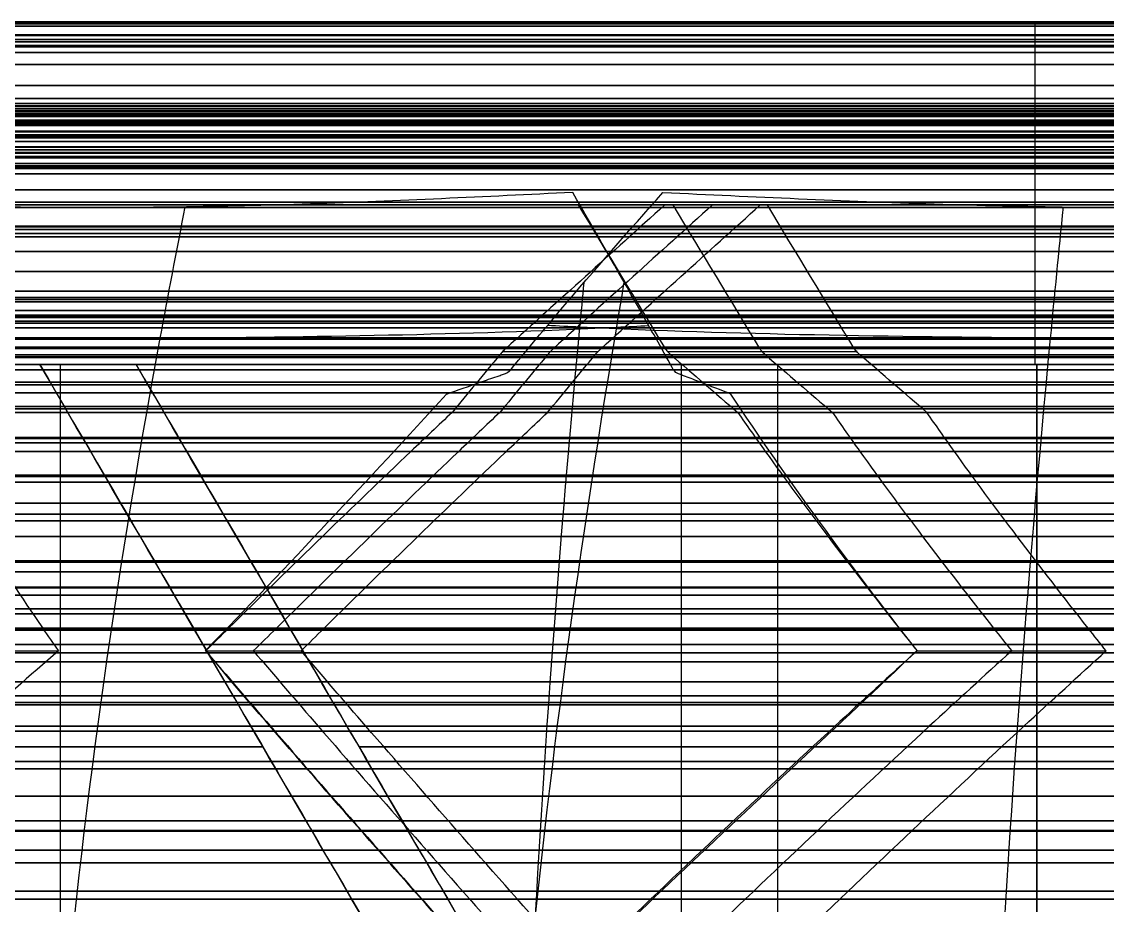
# Model space of a CAD drawing. Header units: millimetres. Extents: x -184 to 184, y -148 to 146.
# Drawn here: x -33.7 to -17.95, y 32.2 to 45.01 of the extents above; entities that cross this region are included whole.
import ezdxf

# ---------------------------------------------------------------- set-up
doc = ezdxf.new("R2010")
doc.units = ezdxf.units.MM
doc.header["$MEASUREMENT"] = 0
for name, color, linetype, true_color in [('Helping lines', 7, 'Continuous', 0xc80000), ('Rim', 1, 'Continuous', 0xff0000), ('Tyre', 7, 'Continuous', 0x000000)]:
    doc.layers.add(name, color=color, linetype=linetype, true_color=true_color)

msp = doc.modelspace()

# ---------------------------------------------------------------- linework, layer by layer
at = {"layer": 'Helping lines'}
msp.add_line((184.089, 45), (-184.089, 45), dxfattribs=at)
at = {"layer": 'Rim'}
for p, q in [((-19, 45), (-14, 45)), ((-46.308, 40.039), (-19, 40.039)), ((-33.14, 40.039, -0.987), (-33.14, 40.039, 0.987)), ((-32.745, 40.039, -32.745), (-13.435, 40.039, -13.435)), ((-32.745, 40.039, 32.745), (-13.435, 40.039, 13.435)), ((-22.736, 40.039, -24.131), (-24.131, 40.039, -22.736)), ((-24.131, 40.039, 22.736), (-22.736, 40.039, 24.131))]:
    msp.add_line(p, q, dxfattribs=at)
at = {"layer": 'Rim', "extrusion": (0, 1, 0)}
for centre, radius in [((0, 0, 44.657), 62.132), ((0, 0, 43.058), 64.466), ((0, 0, 40.725), 62.868), ((0, 0, 38.334), 50.087)]:
    msp.add_circle(centre, radius, dxfattribs=at)
at = {"layer": 'Rim', "extrusion": (2.96523e-16, 1, 0)}
msp.add_circle((0, 0, 41.999), 47.925, dxfattribs=at)
at = {"layer": 'Rim', "extrusion": (1.96323e-12, 1, -1.84123e-12)}
msp.add_arc((0, 0, 40.039), 46.308, 43.7789, 45, dxfattribs=at)
at = {"layer": 'Rim', "extrusion": (1.98384e-12, 1, 1.86132e-12)}
msp.add_arc((0, 0, 40.039), 46.308, 315, 316.2211, dxfattribs=at)
at = {"layer": 'Rim', "extrusion": (1.82061e-12, 1, 1.94217e-12)}
msp.add_arc((0, 0, 40.039), 46.308, 313.7789, 315, dxfattribs=at)
at = {"layer": 'Rim', "extrusion": (1.85573e-12, 1, -1.97805e-12)}
msp.add_arc((0, 0, 40.039), 46.308, 45, 46.2211, dxfattribs=at)
at = {"layer": 'Rim', "extrusion": (0, 1, 0)}
for start, end in [(316.355, 358.645), (1.355, 43.645), (271.355, 313.645), (46.355, 88.645)]:
    msp.add_arc((0, 0, 34.493), 41.732, start, end, dxfattribs=at)
at = {"layer": 'Rim'}
for points, weights, knots in [([(19, 45), (19, 45, 19), (0, 45, 19), (-19, 45, 19), (-19, 45), (-19, 45, -19), (0, 45, -19), (19, 45, -19), (19, 45)], [1, 0.707106781187, 1, 0.707106781187, 1, 0.707106781187, 1, 0.707106781187, 1], [0, 0, 0, 28.274334, 28.274334, 56.548668, 56.548668, 84.823002, 84.823002, 113.097336, 113.097336, 113.097336]), ([(-18.974, 40.039, -0.987), (-19, 40.039, -0.494), (-19, 40.039), (-19, 40.039, 0.494), (-18.974, 40.039, 0.987)], [0.97947552399, 0.989350553617, 1, 0.989350556156, 0.979475528699], [-57.576708, -57.576708, -57.576708, -56.548668, -56.548668, -55.520628, -55.520628, -55.520628])]:
    msp.add_rational_spline(points, weights, degree=2, knots=knots, dxfattribs=at)
for points in [[(-19, 45), (-19, 42.52), (-19, 40.039)], [(-46.297, 40.039, -0.987), (-32.636, 40.039, -0.987), (-18.974, 40.039, -0.987)], [(-18.974, 40.039, 0.987), (-32.636, 40.039, 0.987), (-46.297, 40.039, 0.987)], [(-33.435, 40.039, 32.039), (-23.775, 40.039, 22.379), (-14.115, 40.039, 12.719)], [(-14.115, 40.039, -12.719), (-23.775, 40.039, -22.379), (-33.435, 40.039, -32.039)], [(-33.14, 40.039, -0.987), (-33.14, 27.312, -0.987), (-33.14, 14.584, -0.987)], [(-33.14, 40.039, 0.987), (-33.14, 27.312, 0.987), (-33.14, 14.584, 0.987)], [(-32.039, 40.039, -33.435), (-22.379, 40.039, -23.775), (-12.719, 40.039, -14.115)], [(-12.719, 40.039, 14.115), (-22.379, 40.039, 23.775), (-32.039, 40.039, 33.435)], [(-24.131, 40.039, -22.736), (-24.131, 27.312, -22.736), (-24.131, 14.584, -22.736)], [(-24.131, 40.039, 22.736), (-24.131, 27.312, 22.736), (-24.131, 14.584, 22.736)], [(-22.736, 40.039, -24.131), (-22.736, 27.312, -24.131), (-22.736, 14.584, -24.131)], [(-22.736, 40.039, 24.131), (-22.736, 27.312, 24.131), (-22.736, 14.584, 24.131)], [(-18.974, 40.039, -0.987), (-18.974, 20.938, -0.987), (-18.974, 1.837, -0.987)], [(-18.974, 1.837, 0.987), (-18.974, 20.938, 0.987), (-18.974, 40.039, 0.987)]]:
    msp.add_open_spline(points, degree=2, dxfattribs=at)
for points, knots in [([(-33.435, 40.039, 32.039), (-32.166, 37.864, 30.77), (-30.896, 35.688, 29.501), (-28.357, 31.337, 26.962), (-27.088, 29.162, 25.692), (-25.818, 26.987, 24.423)], [0, 0, 0, 0, 8.461505, 8.461505, 16.923011, 16.923011, 16.923011, 16.923011]), ([(-25.818, 26.987, -24.423), (-26.929, 28.889, -25.533), (-28.114, 30.92, -26.718), (-30.667, 35.296, -29.272), (-32.015, 37.605, -30.619), (-33.435, 40.039, -32.039)], [0, 0, 0, 0, 8.466131, 8.466131, 16.923011, 16.923011, 16.923011, 16.923011]), ([(-24.423, 26.987, 25.818), (-25.533, 28.889, 26.929), (-26.718, 30.92, 28.114), (-29.272, 35.296, 30.667), (-30.619, 37.605, 32.015), (-32.039, 40.039, 33.435)], [0, 0, 0, 0, 8.466131, 8.466131, 16.923011, 16.923011, 16.923011, 16.923011]), ([(-32.039, 40.039, -33.435), (-30.77, 37.864, -32.166), (-29.501, 35.688, -30.896), (-26.962, 31.337, -28.357), (-25.692, 29.162, -27.088), (-24.423, 26.987, -25.818)], [0, 0, 0, 0, 8.461505, 8.461505, 16.923011, 16.923011, 16.923011, 16.923011])]:
    msp.add_open_spline(points, degree=3, knots=knots, dxfattribs=at)
at = {"layer": 'Tyre'}
for p, q in [((-33.151, 42.354, 118.322), (-30.407, 42.354, 108.531)), ((-25.624, 42.354, 120.167), (-22.881, 42.354, 110.377)), ((-24.369, 42.354, -120.428), (-22.984, 42.354, -110.356)), ((-26.763, 40.18, -122.567), (-25.379, 40.18, -112.495)), ((-26.721, 40.227, -122.592), (-25.337, 40.227, -112.519)), ((-26.675, 40.274, -122.577), (-25.29, 40.274, -112.504)), ((-24.365, 40.274, 123.057), (-21.622, 40.274, 113.266)), ((-24.328, 40.227, 123.089), (-21.585, 40.227, 113.299)), ((-24.28, 40.18, 123.083), (-21.537, 40.18, 113.293)), ((-27.455, 39.344, -121.721), (-26.07, 39.344, -111.648)), ((-23.309, 39.344, 122.582), (-20.566, 39.344, 112.792)), ((-28.052, 38.78, -122.096), (-26.667, 38.78, -112.024)), ((-22.911, 38.78, 123.164), (-20.168, 38.78, 113.374)), ((-29.335, 37.547, -122.767), (-27.951, 37.547, -112.694)), ((-22.001, 37.547, 124.291), (-19.258, 37.547, 114.501)), ((-37.444, 36.216, -121.431), (-33.394, 36.216, -112.105)), ((-30.696, 36.216, -123.311), (-29.312, 36.216, -113.239)), ((-20.97, 36.216, 125.332), (-18.226, 36.216, 115.542)), ((-37.217, 35.886, -121.698), (-33.166, 35.886, -112.373)), ((-31.03, 35.886, -123.423), (-29.645, 35.886, -113.35)), ((-20.708, 35.886, 125.568), (-17.965, 35.886, 115.777)), ((-30.088, 34.793, -124.257), (-28.704, 34.793, -114.184)), ((-21.904, 34.793, 125.957), (-19.161, 34.793, 116.167)), ((-28.77, 33.282, -125.285), (-27.386, 33.282, -115.213)), ((-23.522, 33.282, 126.376), (-20.779, 33.282, 116.585))]:
    msp.add_line(p, q, dxfattribs=at)
at = {"layer": 'Tyre', "extrusion": (0, 1, 0)}
for centre, radius in [((-0.002, 0, 44.946), 95.538), ((-0.002, 0, 45.011), 92.08), ((-0.002, 0, 44.982), 88.63), ((-0.002, 0, 44.753), 101.296), ((-0.002, 0, 44.822), 99.311), ((-0.002, 0, 44.811), 85.182), ((-0.002, 0, 44.665), 104.093), ((-0.002, 0, 44.719), 102.372), ((-0.002, 0, 44.645), 83.336), ((-0.002, 0, 44.565), 106.456), ((-0.002, 0, 44.389), 108.805), ((-0.002, 0, 44.392), 81.263), ((-0.002, 0, 44.087), 111.105), ((-0.002, 0, 43.788), 113.398), ((-0.002, 0, 43.791), 112.981), ((-0.002, 0, 43.827), 112.838), ((-0.002, 0, 43.661), 113.873), ((-0.002, 0, 43.685), 113.437), ((-0.002, 0, 43.713), 113.291), ((-0.002, 0, 43.638), 113.185), ((-0.002, 0, 43.66), 113.1), ((-0.002, 0, 43.755), 112.73), ((-0.002, 0, 43.722), 77.155), ((-0.002, 0, 43.518), 114.475), ((-0.002, 0, 43.537), 113.911), ((-0.002, 0, 43.585), 113.757), ((-0.002, 0, 43.508), 113.642), ((-0.002, 0, 43.533), 113.556), ((-0.002, 0, 43.582), 113.477), ((-0.002, 0, 43.57), 113.473), ((-0.002, 0, 43.558), 113.47), ((-0.002, 0, 43.358), 114.527), ((-0.002, 0, 43.425), 114.336), ((-0.002, 0, 43.332), 114.198), ((-0.002, 0, 43.373), 114.074), ((-0.002, 0, 43.413), 113.949), ((-0.002, 0, 43.326), 75.112), ((-0.002, 0, 43.273), 115.155), ((-0.002, 0, 43.19), 114.99), ((-0.002, 0, 43.152), 114.702), ((-0.002, 0, 43.198), 114.579), ((-0.002, 0, 43.115), 115.177), ((-0.002, 0, 43.106), 114.825), ((-0.002, 0, 42.892), 117.804), ((-0.002, 0, 42.882), 117.71), ((-0.002, 0, 42.921), 115.765), ((-0.002, 0, 42.882), 115.375), ((-0.002, 0, 42.957), 115.199), ((-0.002, 0, 42.907), 73.071), ((-0.002, 0, 42.805), 116.015), ((-0.002, 0, 42.806), 115.552), ((-0.002, 0, 42.574), 116.051), ((-0.002, 0, 42.392), 66.367), ((-0.002, 0, 42.319), 116.549), ((-0.002, 0, 41.942), 68.538), ((-0.002, 0, 42.035), 66.821), ((-0.002, 0, 41.89), 66.105), ((-0.002, 0, 40.949), 95.391), ((-0.002, 0, 41.012), 92.033), ((-0.002, 0, 40.984), 88.737), ((-0.002, 0, 41.103), 64.375), ((-0.002, 0, 40.824), 99.17), ((-0.002, 0, 40.823), 85.48), ((-0.002, 0, 40.667), 103.988), ((-0.002, 0, 40.721), 102.25), ((-0.002, 0, 40.755), 101.163), ((-0.002, 0, 40.667), 83.756), ((-0.002, 0, 40.745), 62.398), ((-0.002, 0, 40.639), 61.771), ((-0.002, 0, 40.57), 106.259), ((-0.002, 0, 40.407), 108.429), ((-0.002, 0, 40.429), 81.808), ((-0.002, 0, 40.18), 121.062), ((-0.002, 0, 40.274), 121.052), ((-0.002, 0, 40.29), 109.457), ((-0.002, 0, 40.142), 110.446), ((-0.002, 0, 40.151), 58.875), ((-0.002, 0, 39.961), 111.383), ((-0.002, 0, 39.743), 112.262), ((-0.002, 0, 39.784), 77.863), ((-0.002, 0, 39.627), 56.264), ((-0.002, 0, 39.432), 113.232), ((-0.002, 0, 39.396), 75.857), ((-0.002, 0, 39.344), 120.388), ((-0.002, 0, 38.969), 114.318), ((-0.002, 0, 38.983), 73.852), ((-0.002, 0, 38.905), 53.659), ((-0.002, 0, 38.78), 120.888), ((-0.002, 0, 38.433), 52.376), ((-0.002, 0, 38.415), 115.31), ((-0.002, 0, 38.028), 69.364), ((-0.002, 0, 37.868), 51.116), ((-0.002, 0, 37.772), 116.218), ((-0.002, 0, 37.547), 121.838), ((-0.002, 0, 37.172), 65.118), ((-0.002, 0, 37.193), 49.891), ((-0.002, 0, 37.033), 117.057), ((-0.002, 0, 36.803), 63.076), ((-0.002, 0, 36.695), 62.438), ((-0.002, 0, 36.812), 49.299), ((-0.002, 0, 36.425), 60.812), ((-0.002, 0, 36.497), 48.852), ((-0.002, 0, 36.216), 122.694), ((-0.002, 0, 36.189), 117.841), ((-0.002, 0, 36.211), 59.563), ((-0.002, 0, 35.981), 58.341), ((-0.002, 0, 35.856), 48.043), ((-0.002, 0, 35.727), 57.153), ((-0.002, 0, 35.437), 56.007), ((-0.002, 0, 35.237), 118.572), ((-0.002, 0, 35.137), 47.259), ((-0.002, 0, 35.105), 54.91), ((-0.002, 0, 34.793), 123.464), ((-0.002, 0, 34.722), 53.868), ((-0.002, 0, 34.283), 52.89), ((-0.002, 0, 34.174), 119.254), ((-0.002, 0, 33.779), 51.975), ((-0.002, 0, 33.421), 45.731), ((-0.002, 0, 33.282), 124.157), ((-0.002, 0, 33.272), 51.219), ((-0.002, 0, 32.998), 119.889), ((-0.002, 0, 32.813), 50.638), ((-0.002, 0, 32.402), 44.965), ((-0.002, 0, 32.284), 50.063)]:
    msp.add_circle(centre, radius, dxfattribs=at)
at = {"layer": 'Tyre', "extrusion": (-1.2582e-16, 1, 0)}
msp.add_circle((-0.002, 0, 43.898), 112.946, dxfattribs=at)
at = {"layer": 'Tyre', "extrusion": (1.25743e-16, 1, 0)}
msp.add_circle((-0.002, 0, 43.683), 113.015, dxfattribs=at)
at = {"layer": 'Tyre', "extrusion": (1.2253e-16, 1, 0)}
msp.add_circle((-0.002, 0, 43.035), 115.979, dxfattribs=at)
at = {"layer": 'Tyre', "extrusion": (-1.21422e-16, 1, 0)}
msp.add_circle((-0.002, 0, 42.046), 117.037, dxfattribs=at)
at = {"layer": 'Tyre', "extrusion": (-2.11236e-16, 1, 0)}
msp.add_circle((-0.002, 0, 41.679), 67.275, dxfattribs=at)
at = {"layer": 'Tyre', "extrusion": (2.15828e-16, 1, 0)}
msp.add_circle((-0.002, 0, 41.388), 65.843, dxfattribs=at)
at = {"layer": 'Tyre'}
for points, knots in [([(-25.703, 42.535, 120.413), (-26.974, 42.474, 120.051), (-28.241, 42.411, 119.672), (-30.148, 42.348, 119.114), (-30.786, 42.333, 118.928), (-32.068, 42.315, 118.566), (-32.711, 42.314, 118.388), (-34.64, 42.325, 117.859), (-35.925, 42.351, 117.51), (-38.467, 42.402, 116.775), (-39.719, 42.422, 116.382), (-40.968, 42.445, 115.976)], [-497.401003, -497.401003, -497.401003, -497.401003, -493.427316, -493.427316, -491.431941, -491.431941, -489.427822, -489.427822, -485.427717, -485.427717, -481.484178, -481.484178, -481.484178, -481.484178]), ([(-27.536, 39.61, -122.159), (-27.373, 39.668, -122.153), (-27.21, 39.726, -122.147), (-26.966, 39.811, -122.138), (-26.884, 39.839, -122.135), (-26.782, 39.874, -122.131), (-26.761, 39.881, -122.13), (-26.72, 39.895, -122.128), (-26.7, 39.9, -122.128), (-26.634, 39.929, -122.121), (-26.606, 39.96, -122.107), (-26.464, 40.137, -122.019), (-26.346, 40.276, -121.95), (-26.112, 40.556, -121.807), (-25.994, 40.697, -121.733), (-25.385, 41.415, -121.351), (-24.891, 41.979, -121.025), (-24.395, 42.535, -120.685)], [-502.693337, -502.693337, -502.693337, -502.693337, -502.130139, -502.130139, -501.84843, -501.84843, -501.777965, -501.777965, -501.707507, -501.707507, -501.544026, -501.544026, -500.876416, -500.876416, -500.201672, -500.201672, -497.401003, -497.401003, -497.401003, -497.401003]), ([(-23.409, 39.61, 123.016), (-23.556, 39.668, 122.946), (-23.703, 39.726, 122.876), (-23.924, 39.811, 122.77), (-23.997, 39.839, 122.735), (-24.089, 39.874, 122.69), (-24.108, 39.881, 122.681), (-24.145, 39.895, 122.663), (-24.164, 39.9, 122.655), (-24.222, 39.929, 122.622), (-24.241, 39.96, 122.598), (-24.336, 40.137, 122.461), (-24.417, 40.276, 122.351), (-24.575, 40.556, 122.126), (-24.654, 40.697, 122.012), (-25.06, 41.415, 121.419), (-25.383, 41.979, 120.923), (-25.703, 42.535, 120.413)], [-502.693337, -502.693337, -502.693337, -502.693337, -502.130139, -502.130139, -501.84843, -501.84843, -501.777965, -501.777965, -501.707507, -501.707507, -501.544026, -501.544026, -500.876416, -500.876416, -500.201672, -500.201672, -497.401003, -497.401003, -497.401003, -497.401003]), ([(-24.395, 42.535, -120.685), (-23.084, 42.474, -120.859), (-21.772, 42.411, -121.017), (-19.8, 42.348, -121.264), (-19.141, 42.333, -121.348), (-17.821, 42.315, -121.526), (-17.16, 42.314, -121.62), (-15.18, 42.325, -121.903), (-13.862, 42.351, -122.095), (-11.238, 42.402, -122.433), (-9.933, 42.422, -122.572), (-8.625, 42.445, -122.697)], [-497.401003, -497.401003, -497.401003, -497.401003, -493.427316, -493.427316, -491.431941, -491.431941, -489.427822, -489.427822, -485.427717, -485.427717, -481.484178, -481.484178, -481.484178, -481.484178]), ([(-33.581, 23.344, 127.011), (-33.468, 25.638, 126.593), (-33.105, 31.347, 125.242), (-32.302, 37.239, 122.281), (-31.454, 41.667, 119.24), (-31.325, 42.325, 118.776)], [67.102726, 67.102726, 67.102726, 67.102726, 73.999983, 84.400301, 86.121393, 86.121393, 86.121393, 86.121393]), ([(-24.369, 42.354, -120.428), (-25.136, 41.662, -121.147), (-25.905, 40.969, -121.863), (-26.675, 40.274, -122.577), (-26.689, 40.261, -122.59), (-26.706, 40.243, -122.594), (-26.737, 40.211, -122.589), (-26.752, 40.194, -122.581), (-26.763, 40.18, -122.567), (-26.994, 39.901, -122.286), (-27.225, 39.623, -122.004), (-27.455, 39.344, -121.721)], [497.401003, 497.401003, 497.401003, 497.401003, 501.177736, 501.177736, 501.177736, 501.24723, 501.24723, 501.31718, 501.31718, 501.31718, 502.693337, 502.693337, 502.693337, 502.693337]), ([(-23.677, 42.354, -115.392), (-24.444, 41.662, -116.111), (-25.213, 40.969, -116.827), (-25.982, 40.274, -117.541), (-25.996, 40.261, -117.553), (-26.014, 40.243, -117.557), (-26.044, 40.211, -117.553), (-26.06, 40.194, -117.545), (-26.071, 40.18, -117.531), (-26.302, 39.901, -117.25), (-26.533, 39.623, -116.968), (-26.763, 39.344, -116.685)], [497.401003, 497.401003, 497.401003, 497.401003, 501.177736, 501.177736, 501.177736, 501.24723, 501.24723, 501.31718, 501.31718, 501.31718, 502.693337, 502.693337, 502.693337, 502.693337]), ([(-26.07, 39.344, -111.648), (-25.84, 39.623, -111.931), (-25.61, 39.901, -112.213), (-25.379, 40.18, -112.495), (-25.368, 40.194, -112.509), (-25.352, 40.211, -112.517), (-25.322, 40.243, -112.521), (-25.304, 40.261, -112.517), (-25.29, 40.274, -112.504), (-24.52, 40.969, -111.791), (-23.752, 41.662, -111.075), (-22.984, 42.354, -110.356)], [-502.693337, -502.693337, -502.693337, -502.693337, -501.31718, -501.31718, -501.31718, -501.24723, -501.24723, -501.177736, -501.177736, -501.177736, -497.401003, -497.401003, -497.401003, -497.401003]), ([(-25.624, 42.354, 120.167), (-25.207, 41.662, 121.132), (-24.787, 40.969, 122.096), (-24.365, 40.274, 123.057), (-24.358, 40.261, 123.074), (-24.343, 40.243, 123.085), (-24.314, 40.211, 123.093), (-24.296, 40.194, 123.092), (-24.28, 40.18, 123.083), (-23.956, 39.901, 122.917), (-23.633, 39.623, 122.75), (-23.309, 39.344, 122.582)], [497.401003, 497.401003, 497.401003, 497.401003, 501.177736, 501.177736, 501.177736, 501.24723, 501.24723, 501.31718, 501.31718, 501.31718, 502.693337, 502.693337, 502.693337, 502.693337]), ([(-24.253, 42.354, 115.272), (-23.835, 41.662, 116.237), (-23.416, 40.969, 117.201), (-22.994, 40.274, 118.162), (-22.986, 40.261, 118.179), (-22.972, 40.243, 118.189), (-22.942, 40.211, 118.198), (-22.925, 40.194, 118.196), (-22.909, 40.18, 118.188), (-22.585, 39.901, 118.022), (-22.261, 39.623, 117.855), (-21.937, 39.344, 117.687)], [497.401003, 497.401003, 497.401003, 497.401003, 501.177736, 501.177736, 501.177736, 501.24723, 501.24723, 501.31718, 501.31718, 501.31718, 502.693337, 502.693337, 502.693337, 502.693337]), ([(-20.566, 39.344, 112.792), (-20.89, 39.623, 112.96), (-21.213, 39.901, 113.127), (-21.537, 40.18, 113.293), (-21.553, 40.194, 113.301), (-21.57, 40.211, 113.303), (-21.6, 40.243, 113.294), (-21.615, 40.261, 113.284), (-21.622, 40.274, 113.266), (-22.044, 40.969, 112.305), (-22.464, 41.662, 111.342), (-22.881, 42.354, 110.377)], [-502.693337, -502.693337, -502.693337, -502.693337, -501.31718, -501.31718, -501.31718, -501.24723, -501.24723, -501.177736, -501.177736, -501.177736, -497.401003, -497.401003, -497.401003, -497.401003]), ([(-19.798, 23.344, -129.876), (-19.734, 25.638, -129.447), (-19.53, 31.347, -128.063), (-19.086, 37.239, -125.028), (-18.652, 41.667, -121.901), (-18.586, 42.325, -121.423)], [67.102726, 67.102726, 67.102726, 67.102726, 73.999983, 84.400301, 86.121393, 86.121393, 86.121393, 86.121393]), ([(-26.392, 30.519, 126.837), (-26.092, 33.806, 125.749), (-25.646, 37.163, 124.132), (-24.994, 41.013, 121.705), (-24.957, 41.231, 121.565)], [74.302344, 74.302344, 74.302344, 74.302344, 84.400301, 85.001938, 85.001938, 85.001938, 85.001938]), ([(-26.322, 30.519, -126.851), (-26.164, 33.806, -125.734), (-25.928, 37.163, -124.074), (-25.559, 41.013, -121.588), (-25.538, 41.231, -121.445)], [74.302344, 74.302344, 74.302344, 74.302344, 84.400301, 85.001938, 85.001938, 85.001938, 85.001938]), ([(-42.62, 40.601, 116.727), (-41.208, 40.525, 117.251), (-37.685, 40.386, 118.526), (-31.638, 40.414, 119.998), (-27.143, 40.473, 121.484), (-24.757, 40.597, 122.05), (-24.602, 40.605, 122.086)], [-10.34589, -10.34589, -10.34589, -10.34589, -5.796303, 1.091495, 7.979294, 8.457658, 8.457658, 8.457658, 8.457658]), ([(-7.41, 40.601, -124.044), (-8.914, 40.525, -123.962), (-12.653, 40.386, -123.727), (-18.785, 40.414, -122.669), (-23.501, 40.473, -122.241), (-25.914, 40.597, -121.809), (-26.07, 40.605, -121.781)], [-10.34589, -10.34589, -10.34589, -10.34589, -5.796303, 1.091495, 7.979294, 8.457658, 8.457658, 8.457658, 8.457658]), ([(-35.34, 39.344, -109.071), (-35.24, 39.159, -109.285), (-35.135, 38.97, -109.495), (-35.025, 38.78, -109.7), (-34.793, 38.379, -110.132), (-34.542, 37.966, -110.544), (-34.275, 37.547, -110.937), (-33.997, 37.11, -111.345), (-33.702, 36.665, -111.735), (-33.394, 36.216, -112.105), (-33.318, 36.106, -112.195), (-33.243, 35.996, -112.285), (-33.166, 35.886, -112.373)], [-978.887603, -978.887603, -978.887603, -978.887603, -977.985208, -977.985208, -977.985208, -976.083574, -976.083574, -976.083574, -974.104205, -974.104205, -974.104205, -973.622347, -973.622347, -973.622347, -973.622347]), ([(-27.455, 39.344, -121.721), (-27.652, 39.159, -121.852), (-27.851, 38.97, -121.977), (-28.052, 38.78, -122.096), (-28.474, 38.379, -122.346), (-28.903, 37.966, -122.569), (-29.335, 37.547, -122.767), (-29.785, 37.11, -122.973), (-30.24, 36.665, -123.153), (-30.696, 36.216, -123.311), (-30.807, 36.106, -123.35), (-30.918, 35.996, -123.387), (-31.03, 35.886, -123.423)], [502.693337, 502.693337, 502.693337, 502.693337, 503.596588, 503.596588, 503.596588, 505.499865, 505.499865, 505.499865, 507.48071, 507.48071, 507.48071, 507.962891, 507.962891, 507.962891, 507.962891]), ([(-26.763, 39.344, -116.685), (-26.96, 39.159, -116.816), (-27.159, 38.97, -116.941), (-27.359, 38.78, -117.06), (-27.782, 38.379, -117.31), (-28.211, 37.966, -117.532), (-28.643, 37.547, -117.731), (-29.093, 37.11, -117.937), (-29.548, 36.665, -118.117), (-30.004, 36.216, -118.275), (-30.115, 36.106, -118.313), (-30.226, 35.996, -118.351), (-30.338, 35.886, -118.386)], [502.693337, 502.693337, 502.693337, 502.693337, 503.596588, 503.596588, 503.596588, 505.499865, 505.499865, 505.499865, 507.48071, 507.48071, 507.48071, 507.962891, 507.962891, 507.962891, 507.962891]), ([(-29.645, 35.886, -113.35), (-29.534, 35.996, -113.314), (-29.423, 36.106, -113.277), (-29.312, 36.216, -113.239), (-28.856, 36.665, -113.081), (-28.401, 37.11, -112.9), (-27.951, 37.547, -112.694), (-27.519, 37.966, -112.496), (-27.089, 38.379, -112.274), (-26.667, 38.78, -112.024), (-26.467, 38.97, -111.905), (-26.268, 39.159, -111.78), (-26.07, 39.344, -111.648)], [-507.962891, -507.962891, -507.962891, -507.962891, -507.48071, -507.48071, -507.48071, -505.499865, -505.499865, -505.499865, -503.596588, -503.596588, -503.596588, -502.693337, -502.693337, -502.693337, -502.693337]), ([(-23.309, 39.344, 122.582), (-23.18, 39.159, 122.782), (-23.048, 38.97, 122.976), (-22.911, 38.78, 123.164), (-22.623, 38.379, 123.562), (-22.318, 37.966, 123.937), (-22.001, 37.547, 124.291), (-21.67, 37.11, 124.659), (-21.325, 36.665, 125.006), (-20.97, 36.216, 125.332), (-20.883, 36.106, 125.412), (-20.796, 35.996, 125.49), (-20.708, 35.886, 125.568)], [502.693337, 502.693337, 502.693337, 502.693337, 503.596588, 503.596588, 503.596588, 505.499865, 505.499865, 505.499865, 507.48071, 507.48071, 507.48071, 507.962891, 507.962891, 507.962891, 507.962891]), ([(-21.937, 39.344, 117.687), (-21.809, 39.159, 117.887), (-21.676, 38.97, 118.081), (-21.539, 38.78, 118.269), (-21.252, 38.379, 118.667), (-20.947, 37.966, 119.042), (-20.629, 37.547, 119.396), (-20.299, 37.11, 119.764), (-19.953, 36.665, 120.111), (-19.598, 36.216, 120.437), (-19.511, 36.106, 120.517), (-19.424, 35.996, 120.595), (-19.336, 35.886, 120.673)], [502.693337, 502.693337, 502.693337, 502.693337, 503.596588, 503.596588, 503.596588, 505.499865, 505.499865, 505.499865, 507.48071, 507.48071, 507.48071, 507.962891, 507.962891, 507.962891, 507.962891]), ([(-17.965, 35.886, 115.777), (-18.053, 35.996, 115.7), (-18.14, 36.106, 115.622), (-18.226, 36.216, 115.542), (-18.582, 36.665, 115.216), (-18.927, 37.11, 114.869), (-19.258, 37.547, 114.501), (-19.575, 37.966, 114.147), (-19.88, 38.379, 113.772), (-20.168, 38.78, 113.374), (-20.304, 38.97, 113.186), (-20.437, 39.159, 112.992), (-20.566, 39.344, 112.792)], [-507.962891, -507.962891, -507.962891, -507.962891, -507.48071, -507.48071, -507.48071, -505.499865, -505.499865, -505.499865, -503.596588, -503.596588, -503.596588, -502.693337, -502.693337, -502.693337, -502.693337]), ([(-33.166, 35.886, -112.373), (-33.58, 35.526, -112.461), (-33.993, 35.161, -112.536), (-34.405, 34.793, -112.6), (-34.962, 34.295, -112.686), (-35.517, 33.791, -112.751), (-36.068, 33.282, -112.798), (-36.639, 32.756, -112.847), (-37.207, 32.224, -112.877), (-37.771, 31.688, -112.891), (-38.27, 31.216, -112.903), (-38.766, 30.74, -112.902), (-39.26, 30.262, -112.89), (-39.55, 29.981, -112.883), (-39.839, 29.7, -112.872), (-40.127, 29.418, -112.858)], [-973.622347, -973.622347, -973.622347, -973.622347, -971.954081, -971.954081, -971.954081, -969.69815, -969.69815, -969.69815, -967.363104, -967.363104, -967.363104, -965.301067, -965.301067, -965.301067, -964.090916, -964.090916, -964.090916, -964.090916]), ([(-25.328, 29.412, -127.415), (-26.328, 30.522, -126.873), (-27.243, 31.546, -126.308), (-29.17, 33.724, -124.951), (-30.114, 34.802, -124.202), (-31.032, 35.891, -123.432)], [-14.793725, -14.793725, -14.793725, -14.793725, -10.077108, -10.077108, -5.269554, -5.269554, -5.269554, -5.269554]), ([(-31.03, 35.886, -123.423), (-30.722, 35.526, -123.712), (-30.407, 35.161, -123.99), (-30.088, 34.793, -124.257), (-29.657, 34.295, -124.618), (-29.217, 33.791, -124.96), (-28.77, 33.282, -125.285), (-28.308, 32.756, -125.622), (-27.837, 32.224, -125.941), (-27.362, 31.688, -126.244), (-26.942, 31.216, -126.512), (-26.517, 30.74, -126.767), (-26.089, 30.262, -127.012), (-25.838, 29.981, -127.156), (-25.585, 29.7, -127.296), (-25.332, 29.418, -127.432)], [507.962891, 507.962891, 507.962891, 507.962891, 509.629571, 509.629571, 509.629571, 511.883593, 511.883593, 511.883593, 514.216916, 514.216916, 514.216916, 516.27762, 516.27762, 516.27762, 517.487062, 517.487062, 517.487062, 517.487062]), ([(-30.338, 35.886, -118.386), (-30.029, 35.526, -118.676), (-29.715, 35.161, -118.953), (-29.396, 34.793, -119.22), (-28.965, 34.295, -119.582), (-28.525, 33.791, -119.924), (-28.078, 33.282, -120.249), (-27.615, 32.756, -120.586), (-27.145, 32.224, -120.904), (-26.67, 31.688, -121.208), (-26.25, 31.216, -121.475), (-25.825, 30.74, -121.731), (-25.397, 30.262, -121.976), (-25.146, 29.981, -122.12), (-24.893, 29.7, -122.26), (-24.639, 29.418, -122.396)], [507.962891, 507.962891, 507.962891, 507.962891, 509.629571, 509.629571, 509.629571, 511.883593, 511.883593, 511.883593, 514.216916, 514.216916, 514.216916, 516.27762, 516.27762, 516.27762, 517.487062, 517.487062, 517.487062, 517.487062]), ([(-23.947, 29.418, -117.36), (-24.201, 29.7, -117.223), (-24.453, 29.981, -117.083), (-24.705, 30.262, -116.94), (-25.133, 30.74, -116.695), (-25.557, 31.216, -116.439), (-25.977, 31.688, -116.171), (-26.453, 32.224, -115.868), (-26.923, 32.756, -115.549), (-27.386, 33.282, -115.213), (-27.832, 33.791, -114.888), (-28.273, 34.295, -114.545), (-28.704, 34.793, -114.184), (-29.023, 35.161, -113.917), (-29.337, 35.526, -113.639), (-29.645, 35.886, -113.35)], [-517.487062, -517.487062, -517.487062, -517.487062, -516.27762, -516.27762, -516.27762, -514.216916, -514.216916, -514.216916, -511.883593, -511.883593, -511.883593, -509.629571, -509.629571, -509.629571, -507.962891, -507.962891, -507.962891, -507.962891]), ([(-20.708, 35.886, 125.568), (-21.106, 35.526, 125.71), (-21.505, 35.161, 125.84), (-21.904, 34.793, 125.957), (-22.443, 34.295, 126.117), (-22.983, 33.791, 126.255), (-23.522, 33.282, 126.376), (-24.081, 32.756, 126.5), (-24.639, 32.224, 126.605), (-25.196, 31.688, 126.694), (-25.688, 31.216, 126.772), (-26.179, 30.74, 126.838), (-26.67, 30.262, 126.891), (-26.957, 29.981, 126.923), (-27.245, 29.7, 126.951), (-27.532, 29.418, 126.975)], [507.962891, 507.962891, 507.962891, 507.962891, 509.629571, 509.629571, 509.629571, 511.883593, 511.883593, 511.883593, 514.216916, 514.216916, 514.216916, 516.27762, 516.27762, 516.27762, 517.487062, 517.487062, 517.487062, 517.487062]), ([(-27.528, 29.412, 126.958), (-26.395, 30.522, 126.859), (-25.33, 31.546, 126.705), (-23.022, 33.724, 126.229), (-21.858, 34.802, 125.917), (-20.709, 35.891, 125.578)], [-14.793725, -14.793725, -14.793725, -14.793725, -10.077108, -10.077108, -5.269554, -5.269554, -5.269554, -5.269554]), ([(-19.336, 35.886, 120.673), (-19.734, 35.526, 120.815), (-20.133, 35.161, 120.944), (-20.532, 34.793, 121.062), (-21.071, 34.295, 121.222), (-21.612, 33.791, 121.36), (-22.151, 33.282, 121.481), (-22.709, 32.756, 121.605), (-23.268, 32.224, 121.71), (-23.824, 31.688, 121.799), (-24.316, 31.216, 121.877), (-24.808, 30.74, 121.942), (-25.298, 30.262, 121.996), (-25.586, 29.981, 122.028), (-25.873, 29.7, 122.056), (-26.16, 29.418, 122.08)], [507.962891, 507.962891, 507.962891, 507.962891, 509.629571, 509.629571, 509.629571, 511.883593, 511.883593, 511.883593, 514.216916, 514.216916, 514.216916, 516.27762, 516.27762, 516.27762, 517.487062, 517.487062, 517.487062, 517.487062]), ([(-24.789, 29.418, 117.185), (-24.502, 29.7, 117.161), (-24.214, 29.981, 117.133), (-23.926, 30.262, 117.101), (-23.436, 30.74, 117.047), (-22.945, 31.216, 116.982), (-22.453, 31.688, 116.904), (-21.896, 32.224, 116.815), (-21.338, 32.756, 116.71), (-20.779, 33.282, 116.585), (-20.24, 33.791, 116.465), (-19.7, 34.295, 116.327), (-19.161, 34.793, 116.167), (-18.762, 35.161, 116.049), (-18.363, 35.526, 115.92), (-17.965, 35.886, 115.777)], [-517.487062, -517.487062, -517.487062, -517.487062, -516.27762, -516.27762, -516.27762, -514.216916, -514.216916, -514.216916, -511.883593, -511.883593, -511.883593, -509.629571, -509.629571, -509.629571, -507.962891, -507.962891, -507.962891, -507.962891])]:
    msp.add_open_spline(points, degree=3, knots=knots, dxfattribs=at)
for points, weights, knots in [([(-40.929, 42.354, 115.85), (-38.353, 42.354, 116.767), (-35.759, 42.354, 117.591), (-33.151, 42.354, 118.322), (-30.673, 42.354, 119.016), (-28.164, 42.354, 119.632), (-25.624, 42.354, 120.167)], [1, 1.00871521042, 1.01789377353, 1.02753568935, 1.01837484578, 1.00963227149, 1.00130796646], [481.484178, 481.484178, 481.484178, 481.484178, 489.648962, 489.648962, 489.648962, 497.401003, 497.401003, 497.401003, 497.401003]), ([(-39.557, 42.354, 110.955), (-36.982, 42.354, 111.872), (-34.388, 42.354, 112.696), (-31.779, 42.354, 113.426), (-29.302, 42.354, 114.121), (-26.792, 42.354, 114.737), (-24.253, 42.354, 115.272)], [1, 1.00871521042, 1.01789377353, 1.02753568935, 1.01837484578, 1.00963227149, 1.00130796646], [481.484178, 481.484178, 481.484178, 481.484178, 489.648962, 489.648962, 489.648962, 497.401003, 497.401003, 497.401003, 497.401003]), ([(-22.881, 42.354, 110.377), (-25.421, 42.354, 109.842), (-27.93, 42.354, 109.226), (-30.407, 42.354, 108.531), (-33.016, 42.354, 107.8), (-35.61, 42.354, 106.977), (-38.186, 42.354, 106.06)], [1.00130796646, 1.00963227149, 1.01837484578, 1.02753568935, 1.01789377353, 1.00871521042, 1], [-497.401003, -497.401003, -497.401003, -497.401003, -489.648962, -489.648962, -489.648962, -481.484178, -481.484178, -481.484178, -481.484178]), ([(-8.611, 42.354, -122.566), (-11.339, 42.354, -122.381), (-14.046, 42.354, -122.103), (-16.73, 42.354, -121.734), (-19.279, 42.354, -121.383), (-21.826, 42.354, -120.949), (-24.369, 42.354, -120.428)], [1, 1.00871521042, 1.01789377353, 1.02753568935, 1.01837484578, 1.00963227149, 1.00130796646], [481.484178, 481.484178, 481.484178, 481.484178, 489.648962, 489.648962, 489.648962, 497.401003, 497.401003, 497.401003, 497.401003]), ([(-7.919, 42.354, -117.53), (-10.647, 42.354, -117.345), (-13.354, 42.354, -117.066), (-16.038, 42.354, -116.697), (-18.587, 42.354, -116.347), (-21.134, 42.354, -115.912), (-23.677, 42.354, -115.392)], [1, 1.00871521042, 1.01789377353, 1.02753568935, 1.01837484578, 1.00963227149, 1.00130796646], [481.484178, 481.484178, 481.484178, 481.484178, 489.648962, 489.648962, 489.648962, 497.401003, 497.401003, 497.401003, 497.401003]), ([(-22.984, 42.354, -110.356), (-20.442, 42.354, -110.876), (-17.895, 42.354, -111.311), (-15.346, 42.354, -111.661), (-12.662, 42.354, -112.03), (-9.955, 42.354, -112.308), (-7.227, 42.354, -112.493)], [1.00130796646, 1.00963227149, 1.01837484578, 1.02753568935, 1.01789377353, 1.00871521042, 1], [-497.401003, -497.401003, -497.401003, -497.401003, -489.648962, -489.648962, -489.648962, -481.484178, -481.484178, -481.484178, -481.484178])]:
    msp.add_rational_spline(points, weights, degree=3, knots=knots, dxfattribs=at)
for points in [[(-31.032, 35.891, -123.432), (-29.829, 37.134, -123.11), (-28.663, 38.369, -122.703), (-27.536, 39.61, -122.159)], [(-20.709, 35.891, 125.578), (-21.685, 37.134, 124.802), (-22.592, 38.369, 123.965), (-23.409, 39.61, 123.016)]]:
    msp.add_open_spline(points, degree=3, dxfattribs=at)

doc.saveas('drawing.dxf')
